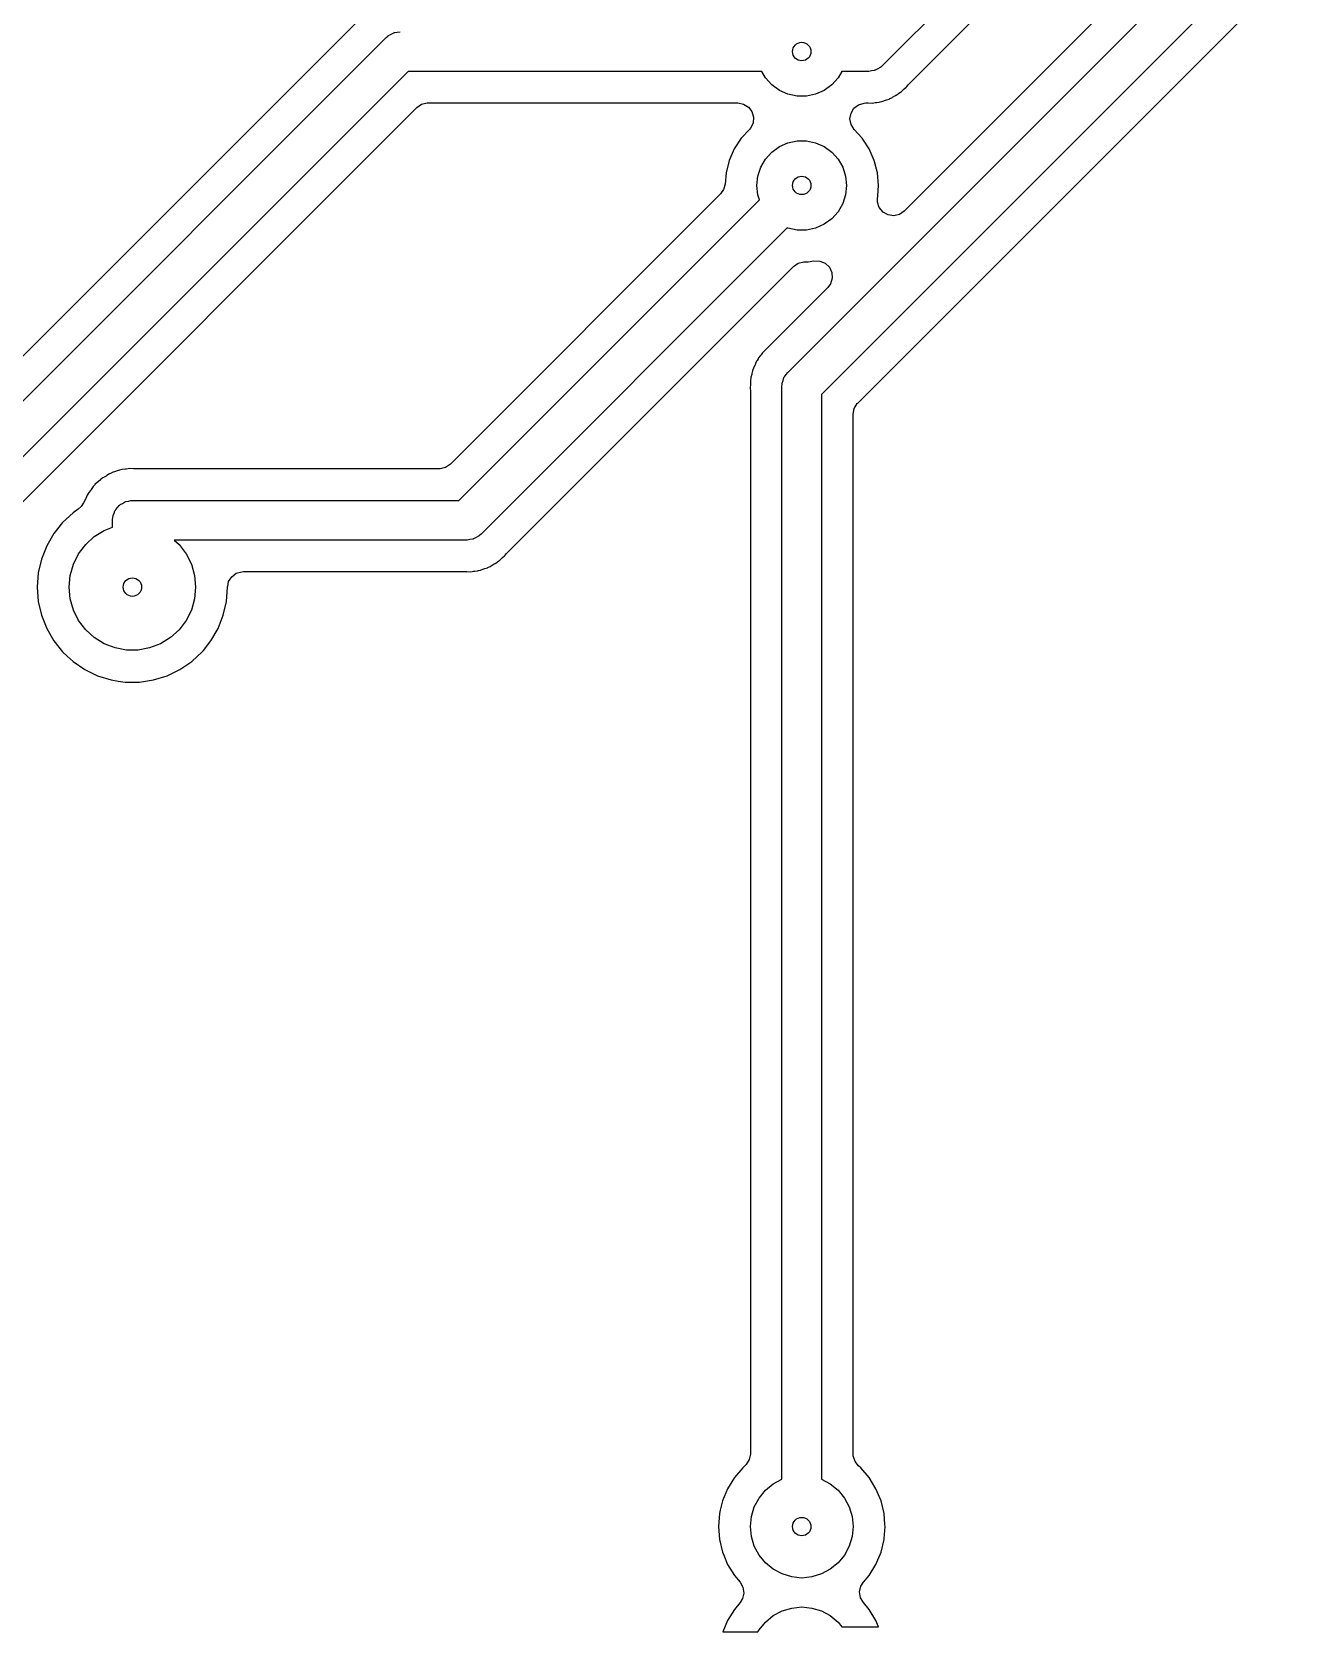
# Model space of a CAD drawing. Extents: x 0.79 to 9.84, y -6.5 to -0.79.
# Drawn here: x 5.262 to 6.2, y -5.768 to -4.573 of the extents above; entities that cross this region are included whole.
import ezdxf

# ---------------------------------------------------------------- set-up
doc = ezdxf.new("R2010")
doc.units = 0
doc.header["$MEASUREMENT"] = 0
doc.layers.add('BLACK', color=7, linetype='CONTINUOUS')

msp = doc.modelspace()

# ---------------------------------------------------------------- linework, layer by layer
at = {"layer": 'BLACK', "linetype": 'CONTINUOUS'}
for p, q in [((6.1478, -4.3478), (5.8978, -4.5978)), ((5.9168, -4.6123), (6.1641, -4.365)), ((6.158, -4.4625), (5.9139, -4.7065)), ((5.827, -4.827), (6.177, -4.477)), ((6.1935, -4.5022), (5.8522, -4.8435)), ((5.8793, -4.8499), (6.1999, -4.5293)), ((5.508, -4.5625), (5.0249, -5.0455)), ((5.527, -4.577), (5.5281, -4.576)), ((5.5281, -4.576), (5.5283, -4.5758)), ((5.5283, -4.5758), (5.5285, -4.5757)), ((5.5285, -4.5757), (5.5288, -4.5754)), ((5.5288, -4.5754), (5.5307, -4.5745)), ((5.5307, -4.5745), (5.5326, -4.5734)), ((5.5326, -4.5734), (5.5329, -4.5734)), ((5.5329, -4.5734), (5.5332, -4.5733)), ((5.5332, -4.5733), (5.5353, -4.573)), ((5.5353, -4.573), (5.5374, -4.5726)), ((5.0313, -5.0726), (5.527, -4.577)), ((5.8941, -4.6004), (5.8922, -4.6014)), ((5.896, -4.5994), (5.8941, -4.6004)), ((5.8963, -4.5991), (5.896, -4.5994)), ((5.8965, -4.5991), (5.8963, -4.5991)), ((5.8967, -4.5988), (5.8965, -4.5991)), ((5.8978, -4.5978), (5.8967, -4.5988)), ((5.5435, -4.6022), (5.0478, -5.0978)), ((5.8075, -4.6022), (5.5435, -4.6022)), ((5.8103, -4.6071), (5.8075, -4.6022)), ((5.815, -4.6123), (5.8103, -4.6071)), ((5.8207, -4.6164), (5.815, -4.6123)), ((5.8598, -4.6123), (5.8541, -4.6164)), ((5.8645, -4.6071), (5.8598, -4.6123)), ((5.8673, -4.6022), (5.8645, -4.6071)), ((5.8874, -4.6022), (5.8673, -4.6022)), ((5.8895, -4.6018), (5.8874, -4.6022)), ((5.8916, -4.6016), (5.8895, -4.6018)), ((5.8919, -4.6014), (5.8916, -4.6016)), ((5.8922, -4.6014), (5.8919, -4.6014)), ((5.9158, -4.6134), (5.9168, -4.6123)), ((5.8271, -4.6192), (5.8207, -4.6164)), ((5.8339, -4.6207), (5.8271, -4.6192)), ((5.8409, -4.6207), (5.8339, -4.6207)), ((5.8477, -4.6192), (5.8409, -4.6207)), ((5.8541, -4.6164), (5.8477, -4.6192)), ((5.898, -4.6245), (5.8999, -4.6238)), ((5.8999, -4.6238), (5.9007, -4.6235)), ((5.9007, -4.6235), (5.9026, -4.6229)), ((5.9026, -4.6229), (5.903, -4.6227)), ((5.903, -4.6227), (5.9033, -4.6225)), ((5.9033, -4.6225), (5.9046, -4.6219)), ((5.9046, -4.6219), (5.9053, -4.6216)), ((5.9046, -4.6219), (5.9046, -4.6219)), ((5.9053, -4.6216), (5.9069, -4.6205)), ((5.9069, -4.6205), (5.9077, -4.6201)), ((5.9077, -4.6201), (5.908, -4.6199)), ((5.908, -4.6199), (5.9095, -4.6191)), ((5.9095, -4.6191), (5.91, -4.6186)), ((5.91, -4.6186), (5.9112, -4.6177)), ((5.9112, -4.6177), (5.9118, -4.6173)), ((5.9118, -4.6173), (5.9132, -4.6159)), ((5.9132, -4.6159), (5.9139, -4.6153)), ((5.9139, -4.6153), (5.9154, -4.614)), ((5.9154, -4.614), (5.9158, -4.6134)), ((5.0668, -5.1123), (5.5499, -4.6293)), ((5.5499, -4.6293), (5.5534, -4.6268)), ((5.5534, -4.6268), (5.5576, -4.6258)), ((5.5576, -4.6258), (5.5582, -4.6258)), ((5.5582, -4.6258), (5.7896, -4.6258)), ((5.7896, -4.6258), (5.7939, -4.6266)), ((5.7939, -4.6266), (5.7976, -4.6289)), ((5.7976, -4.6289), (5.8002, -4.6323)), ((5.8002, -4.6323), (5.8014, -4.6365)), ((5.8734, -4.6376), (5.8742, -4.6334)), ((5.8742, -4.6334), (5.8764, -4.6297)), ((5.8764, -4.6297), (5.8799, -4.6271)), ((5.8799, -4.6271), (5.884, -4.6259)), ((5.884, -4.6259), (5.8852, -4.6258)), ((5.8852, -4.6258), (5.8868, -4.6258)), ((5.8868, -4.6258), (5.8871, -4.6258)), ((5.8871, -4.6258), (5.8903, -4.6259)), ((5.8903, -4.6259), (5.8923, -4.6255)), ((5.8923, -4.6255), (5.8932, -4.6254)), ((5.8932, -4.6254), (5.8952, -4.6252)), ((5.8932, -4.6254), (5.8932, -4.6254)), ((5.8952, -4.6252), (5.8959, -4.625)), ((5.8959, -4.625), (5.8973, -4.6246)), ((5.8973, -4.6246), (5.898, -4.6245)), ((5.7983, -4.6456), (5.7922, -4.6522)), ((5.799, -4.6447), (5.7983, -4.6456)), ((5.801, -4.6408), (5.799, -4.6447)), ((5.8014, -4.6365), (5.801, -4.6408)), ((5.8742, -4.6419), (5.8734, -4.6376)), ((5.8765, -4.6456), (5.8742, -4.6419)), ((5.8826, -4.6522), (5.8765, -4.6456)), ((5.7922, -4.6522), (5.787, -4.6601)), ((5.7922, -4.6522), (5.7922, -4.6522)), ((5.815, -4.6625), (5.8207, -4.6584)), ((5.8207, -4.6584), (5.8271, -4.6556)), ((5.8271, -4.6556), (5.8339, -4.6541)), ((5.8339, -4.6541), (5.8409, -4.6541)), ((5.8409, -4.6541), (5.8477, -4.6556)), ((5.8477, -4.6556), (5.8541, -4.6584)), ((5.8541, -4.6584), (5.8598, -4.6625)), ((5.8835, -4.6536), (5.8826, -4.6522)), ((5.8826, -4.6522), (5.8826, -4.6522)), ((5.8878, -4.6601), (5.8835, -4.6536)), ((5.7832, -4.6688), (5.7809, -4.678)), ((5.787, -4.6601), (5.7832, -4.6688)), ((5.8068, -4.6738), (5.8103, -4.6677)), ((5.8103, -4.6677), (5.815, -4.6625)), ((5.8598, -4.6625), (5.8645, -4.6677)), ((5.8645, -4.6677), (5.868, -4.6738)), ((5.8916, -4.6688), (5.8878, -4.6601)), ((5.8939, -4.678), (5.8916, -4.6688)), ((5.7809, -4.678), (5.7802, -4.6864)), ((5.8039, -4.6874), (5.8047, -4.6804)), ((5.8047, -4.6804), (5.8068, -4.6738)), ((5.868, -4.6738), (5.8701, -4.6804)), ((5.8701, -4.6804), (5.8709, -4.6874)), ((5.8947, -4.6874), (5.8939, -4.678)), ((5.7768, -4.6937), (5.5749, -4.8955)), ((5.779, -4.6905), (5.7768, -4.6937)), ((5.7802, -4.6864), (5.779, -4.6905)), ((5.8047, -4.6944), (5.8039, -4.6874)), ((5.8059, -4.6981), (5.8047, -4.6944)), ((5.8701, -4.6944), (5.868, -4.701)), ((5.8709, -4.6874), (5.8701, -4.6944)), ((5.8939, -4.6973), (5.8941, -4.6952)), ((5.8941, -4.6952), (5.8947, -4.6874)), ((5.5813, -4.9226), (5.8059, -4.6981)), ((5.8645, -4.7071), (5.8598, -4.7123)), ((5.868, -4.701), (5.8645, -4.7071)), ((5.894, -4.6998), (5.8939, -4.6973)), ((5.8953, -4.704), (5.894, -4.6998)), ((5.8981, -4.7073), (5.8953, -4.704)), ((5.9019, -4.7094), (5.8981, -4.7073)), ((5.9139, -4.7065), (5.9104, -4.709)), ((5.8266, -4.719), (5.5978, -4.9478)), ((5.8271, -4.7192), (5.8266, -4.719)), ((5.8339, -4.7207), (5.8271, -4.7192)), ((5.8477, -4.7192), (5.8409, -4.7207)), ((5.8541, -4.7164), (5.8477, -4.7192)), ((5.8598, -4.7123), (5.8541, -4.7164)), ((5.9062, -4.71), (5.9019, -4.7094)), ((5.9104, -4.709), (5.9062, -4.71)), ((5.8409, -4.7207), (5.8339, -4.7207)), ((5.6168, -4.9623), (5.8312, -4.748)), ((5.8312, -4.748), (5.8347, -4.7455)), ((5.8347, -4.7455), (5.8389, -4.7445)), ((5.8389, -4.7445), (5.8395, -4.7445)), ((5.8395, -4.7445), (5.8421, -4.7445)), ((5.8421, -4.7445), (5.8465, -4.7438)), ((5.8465, -4.7438), (5.8508, -4.7439)), ((5.8508, -4.7439), (5.8548, -4.7455)), ((5.8548, -4.7455), (5.858, -4.7485)), ((5.858, -4.7485), (5.8598, -4.7524)), ((5.8598, -4.7524), (5.8602, -4.7567)), ((5.8568, -4.7637), (5.8107, -4.8098)), ((5.8589, -4.7608), (5.8568, -4.7637)), ((5.8602, -4.7567), (5.8589, -4.7608)), ((5.8064, -4.8146), (5.8052, -4.8162)), ((5.807, -4.8139), (5.8064, -4.8146)), ((5.8081, -4.8123), (5.807, -4.8139)), ((5.8105, -4.81), (5.8081, -4.8123)), ((5.8107, -4.8098), (5.8105, -4.81)), ((5.8006, -4.8258), (5.8002, -4.8278)), ((5.8009, -4.8252), (5.8006, -4.8258)), ((5.8006, -4.8258), (5.8006, -4.8258)), ((5.8014, -4.8238), (5.8009, -4.8252)), ((5.8016, -4.8231), (5.8014, -4.8238)), ((5.8025, -4.8213), (5.8016, -4.8231)), ((5.8016, -4.8231), (5.8016, -4.8231)), ((5.8029, -4.8205), (5.8025, -4.8213)), ((5.8036, -4.8187), (5.8029, -4.8205)), ((5.8041, -4.8181), (5.8036, -4.8187)), ((5.8036, -4.8187), (5.8036, -4.8187)), ((5.8048, -4.8168), (5.8041, -4.8181)), ((5.8052, -4.8162), (5.8048, -4.8168)), ((5.8052, -4.8162), (5.8052, -4.8162)), ((5.8257, -4.8287), (5.827, -4.827)), ((5.799, -4.8364), (5.7988, -4.8384)), ((5.7988, -4.8384), (5.7989, -4.8391)), ((5.7989, -4.8391), (5.799, -4.8406)), ((5.7991, -4.8328), (5.799, -4.8335)), ((5.799, -4.8335), (5.799, -4.8335)), ((5.799, -4.8335), (5.799, -4.8355)), ((5.799, -4.8355), (5.799, -4.8364)), ((5.7993, -4.8313), (5.7991, -4.8328)), ((5.7994, -4.8306), (5.7993, -4.8313)), ((5.8, -4.8287), (5.7994, -4.8306)), ((5.7994, -4.8306), (5.7994, -4.8306)), ((5.8002, -4.8278), (5.8, -4.8287)), ((5.8226, -4.8374), (5.8228, -4.8359)), ((5.8226, -5.6536), (5.8226, -4.8374)), ((5.8228, -4.835), (5.8235, -4.833)), ((5.8228, -4.8354), (5.8228, -4.835)), ((5.8228, -4.8356), (5.8228, -4.8354)), ((5.8228, -4.8359), (5.8228, -4.8356)), ((5.8235, -4.833), (5.8241, -4.8309)), ((5.8241, -4.8309), (5.8243, -4.8307)), ((5.8243, -4.8307), (5.8244, -4.8304)), ((5.8244, -4.8304), (5.8257, -4.8287)), ((5.799, -4.8406), (5.799, -5.6348)), ((5.8522, -4.8435), (5.8522, -5.6536)), ((5.8766, -4.8539), (5.8789, -4.8503)), ((5.8789, -4.8503), (5.8793, -4.8499)), ((5.8758, -4.8582), (5.8766, -4.8539)), ((5.8758, -4.9685), (5.8758, -4.8582)), ((5.3354, -4.8988), (5.3328, -4.8992)), ((5.3381, -4.899), (5.3354, -4.8988)), ((5.3354, -4.8988), (5.3354, -4.8988)), ((5.3387, -4.899), (5.3381, -4.899)), ((5.5666, -4.899), (5.3387, -4.899)), ((5.5672, -4.899), (5.5666, -4.899)), ((5.5714, -4.898), (5.5672, -4.899)), ((5.5749, -4.8955), (5.5714, -4.898)), ((5.3094, -4.9109), (5.3082, -4.9122)), ((5.3114, -4.9091), (5.3094, -4.9108)), ((5.3094, -4.9108), (5.3094, -4.9108)), ((5.3094, -4.9108), (5.3094, -4.9109)), ((5.3119, -4.9087), (5.3114, -4.9091)), ((5.3138, -4.9069), (5.3119, -4.9087)), ((5.3153, -4.9058), (5.3138, -4.9068)), ((5.3138, -4.9068), (5.3138, -4.9069)), ((5.3138, -4.9069), (5.3138, -4.9069)), ((5.3177, -4.9044), (5.3153, -4.9057)), ((5.3153, -4.9057), (5.3153, -4.9057)), ((5.3153, -4.9057), (5.3153, -4.9058)), ((5.3182, -4.9041), (5.3177, -4.9044)), ((5.3204, -4.9027), (5.3182, -4.9041)), ((5.3205, -4.9027), (5.3204, -4.9027)), ((5.3204, -4.9027), (5.3204, -4.9027)), ((5.3221, -4.902), (5.3205, -4.9027)), ((5.3222, -4.9019), (5.3221, -4.902)), ((5.3247, -4.9011), (5.3222, -4.9019)), ((5.3222, -4.9019), (5.3222, -4.9019)), ((5.3253, -4.9009), (5.3247, -4.9011)), ((5.3277, -4.9), (5.3253, -4.9009)), ((5.3278, -4.9), (5.3277, -4.9)), ((5.3295, -4.8996), (5.3278, -4.9)), ((5.3296, -4.8996), (5.3295, -4.8996)), ((5.3323, -4.8993), (5.3296, -4.8996)), ((5.3296, -4.8996), (5.3296, -4.8996)), ((5.3328, -4.8992), (5.3323, -4.8993)), ((5.3024, -4.9216), (5.3009, -4.9245)), ((5.3026, -4.9211), (5.3024, -4.9216)), ((5.3036, -4.9187), (5.3026, -4.9211)), ((5.3037, -4.9186), (5.3036, -4.9187)), ((5.3036, -4.9187), (5.3036, -4.9187)), ((5.3036, -4.9187), (5.3036, -4.9187)), ((5.3036, -4.9187), (5.3036, -4.9187)), ((5.3046, -4.9171), (5.3037, -4.9186)), ((5.3063, -4.9149), (5.3046, -4.917)), ((5.3046, -4.917), (5.3046, -4.9171)), ((5.3066, -4.9144), (5.3063, -4.9149)), ((5.3081, -4.9123), (5.3066, -4.9144)), ((5.3082, -4.9122), (5.3081, -4.9123)), ((5.3344, -4.9231), (5.3362, -4.9227)), ((5.3362, -4.9227), (5.3368, -4.9227)), ((5.3368, -4.9227), (5.3374, -4.9226)), ((5.3374, -4.9226), (5.5813, -4.9226)), ((5.2931, -4.9318), (5.2853, -4.9391)), ((5.297, -4.9292), (5.2931, -4.9318)), ((5.2991, -4.9273), (5.297, -4.9292)), ((5.3008, -4.9245), (5.2991, -4.9273)), ((5.3009, -4.9245), (5.3008, -4.9245)), ((5.3228, -4.935), (5.323, -4.9344)), ((5.323, -4.9344), (5.3231, -4.9338)), ((5.3231, -4.9338), (5.3238, -4.9321)), ((5.3238, -4.9321), (5.3244, -4.9304)), ((5.3244, -4.9304), (5.3248, -4.9299)), ((5.3248, -4.9299), (5.325, -4.9293)), ((5.325, -4.9293), (5.3263, -4.928)), ((5.3263, -4.928), (5.3274, -4.9265)), ((5.3274, -4.9265), (5.3279, -4.9262)), ((5.3279, -4.9262), (5.3283, -4.9258)), ((5.3283, -4.9258), (5.3299, -4.9249)), ((5.3299, -4.9249), (5.3315, -4.9239)), ((5.3315, -4.9239), (5.3321, -4.9237)), ((5.3321, -4.9237), (5.3326, -4.9234)), ((5.3326, -4.9234), (5.3344, -4.9231)), ((5.2853, -4.9391), (5.2787, -4.9474)), ((5.3089, -4.9497), (5.3163, -4.9451)), ((5.3163, -4.9451), (5.3226, -4.9427)), ((5.3226, -4.9374), (5.3228, -4.935)), ((5.3226, -4.9427), (5.3226, -4.9374)), ((5.2734, -4.9566), (5.2695, -4.9664)), ((5.2787, -4.9474), (5.2734, -4.9566)), ((5.2734, -4.9566), (5.2734, -4.9566)), ((5.2972, -4.9625), (5.3025, -4.9556)), ((5.3025, -4.9556), (5.3089, -4.9497)), ((5.5874, -4.9522), (5.3686, -4.9522)), ((5.3686, -4.9522), (5.3723, -4.9556)), ((5.3723, -4.9556), (5.3776, -4.9625)), ((5.5895, -4.9518), (5.5874, -4.9522)), ((5.5916, -4.9516), (5.5895, -4.9518)), ((5.5919, -4.9514), (5.5916, -4.9516)), ((5.5922, -4.9514), (5.5919, -4.9514)), ((5.5941, -4.9504), (5.5922, -4.9514)), ((5.596, -4.9494), (5.5941, -4.9504)), ((5.5963, -4.9491), (5.596, -4.9494)), ((5.5965, -4.9491), (5.5963, -4.9491)), ((5.5967, -4.9488), (5.5965, -4.9491)), ((5.5978, -4.9478), (5.5967, -4.9488)), ((5.2695, -4.9664), (5.2671, -4.9768)), ((5.291, -4.9787), (5.2933, -4.9703)), ((5.2933, -4.9703), (5.2972, -4.9625)), ((5.3776, -4.9625), (5.3815, -4.9703)), ((5.3815, -4.9703), (5.3838, -4.9787)), ((5.6053, -4.9716), (5.6069, -4.9705)), ((5.6069, -4.9705), (5.6077, -4.9701)), ((5.6077, -4.9701), (5.6084, -4.9697)), ((5.6084, -4.9697), (5.6095, -4.9691)), ((5.6095, -4.9691), (5.61, -4.9686)), ((5.61, -4.9686), (5.6112, -4.9677)), ((5.6112, -4.9677), (5.6118, -4.9673)), ((5.6118, -4.9673), (5.6132, -4.9659)), ((5.6132, -4.9659), (5.6139, -4.9653)), ((5.6139, -4.9653), (5.6154, -4.964)), ((5.6154, -4.964), (5.6158, -4.9634)), ((5.6158, -4.9634), (5.6168, -4.9623)), ((5.8758, -5.5945), (5.8758, -4.9685)), ((5.2671, -4.9768), (5.2663, -4.9874)), ((5.2902, -4.9874), (5.291, -4.9787)), ((5.3838, -4.9787), (5.3846, -4.9874)), ((5.4093, -4.9833), (5.4116, -4.9796)), ((5.4116, -4.9796), (5.415, -4.977)), ((5.415, -4.977), (5.4192, -4.9759)), ((5.4192, -4.9759), (5.4203, -4.9758)), ((5.4203, -4.9758), (5.5868, -4.9758)), ((5.5868, -4.9758), (5.5871, -4.9758)), ((5.5871, -4.9758), (5.5903, -4.9759)), ((5.5903, -4.9759), (5.5923, -4.9755)), ((5.5923, -4.9755), (5.5932, -4.9754)), ((5.5932, -4.9754), (5.5952, -4.9752)), ((5.5932, -4.9754), (5.5932, -4.9754)), ((5.5952, -4.9752), (5.5959, -4.975)), ((5.5959, -4.975), (5.5973, -4.9746)), ((5.5973, -4.9746), (5.598, -4.9745)), ((5.598, -4.9745), (5.5999, -4.9738)), ((5.5999, -4.9738), (5.6007, -4.9735)), ((5.6007, -4.9735), (5.6026, -4.9729)), ((5.6026, -4.9729), (5.603, -4.9727)), ((5.603, -4.9727), (5.6033, -4.9725)), ((5.6033, -4.9725), (5.6046, -4.9719)), ((5.6046, -4.9719), (5.6053, -4.9716)), ((5.6046, -4.9719), (5.6046, -4.9719)), ((5.2663, -4.9874), (5.2671, -4.998)), ((5.291, -4.9961), (5.2902, -4.9874)), ((5.3846, -4.9874), (5.3838, -4.9961)), ((5.4077, -4.998), (5.4085, -4.9874)), ((5.4085, -4.9874), (5.4085, -4.987)), ((5.4085, -4.987), (5.4086, -4.987)), ((5.4085, -4.9874), (5.4085, -4.9874)), ((5.4086, -4.987), (5.4093, -4.9833)), ((5.2671, -4.998), (5.2695, -5.0084)), ((5.2933, -5.0045), (5.291, -4.9961)), ((5.2972, -5.0123), (5.2933, -5.0045)), ((5.3815, -5.0045), (5.3776, -5.0123)), ((5.3838, -4.9961), (5.3815, -5.0045)), ((5.4053, -5.0084), (5.4077, -4.998)), ((5.2695, -5.0084), (5.2734, -5.0182)), ((5.2734, -5.0182), (5.2734, -5.0182)), ((5.2734, -5.0182), (5.2787, -5.0274)), ((5.3025, -5.0192), (5.2972, -5.0123)), ((5.3776, -5.0123), (5.3723, -5.0192)), ((5.3961, -5.0274), (5.4014, -5.0182)), ((5.4014, -5.0182), (5.4053, -5.0084)), ((5.2787, -5.0274), (5.2853, -5.0358)), ((5.3089, -5.0251), (5.3025, -5.0192)), ((5.3163, -5.0297), (5.3089, -5.0251)), ((5.3245, -5.0328), (5.3163, -5.0297)), ((5.3585, -5.0297), (5.3503, -5.0328)), ((5.3659, -5.0251), (5.3585, -5.0297)), ((5.3723, -5.0192), (5.3659, -5.0251)), ((5.3904, -5.0347), (5.3961, -5.0274)), ((5.3961, -5.0274), (5.3961, -5.0274)), ((5.3961, -5.0274), (5.3961, -5.0274)), ((5.2853, -5.0358), (5.2887, -5.039)), ((5.2887, -5.039), (5.2931, -5.043)), ((5.333, -5.0344), (5.3245, -5.0328)), ((5.3418, -5.0344), (5.333, -5.0344)), ((5.3503, -5.0328), (5.3418, -5.0344)), ((5.3817, -5.043), (5.3895, -5.0358)), ((5.3895, -5.0358), (5.3904, -5.0347)), ((5.2931, -5.043), (5.2931, -5.043)), ((5.2931, -5.043), (5.3019, -5.049)), ((5.3019, -5.049), (5.3019, -5.049)), ((5.3019, -5.049), (5.3019, -5.049)), ((5.3019, -5.049), (5.3114, -5.0536)), ((5.3114, -5.0536), (5.3216, -5.0567)), ((5.3532, -5.0567), (5.3634, -5.0536)), ((5.3634, -5.0536), (5.3729, -5.049)), ((5.3729, -5.049), (5.3817, -5.043)), ((5.3216, -5.0567), (5.3216, -5.0567)), ((5.3216, -5.0567), (5.3216, -5.0567)), ((5.3216, -5.0567), (5.3268, -5.0575)), ((5.3268, -5.0575), (5.3321, -5.0583)), ((5.3321, -5.0583), (5.3321, -5.0583)), ((5.3321, -5.0583), (5.3321, -5.0583)), ((5.3321, -5.0583), (5.3427, -5.0583)), ((5.3427, -5.0583), (5.3532, -5.0567)), ((5.3427, -5.0583), (5.3427, -5.0583)), ((5.8758, -5.6348), (5.8758, -5.5945)), ((5.7982, -5.639), (5.7959, -5.6427)), ((5.799, -5.6348), (5.7982, -5.639)), ((5.8759, -5.6362), (5.8758, -5.6348)), ((5.8772, -5.6404), (5.8759, -5.6362)), ((5.7934, -5.645), (5.7871, -5.6524)), ((5.7949, -5.6437), (5.7934, -5.645)), ((5.7959, -5.6427), (5.7949, -5.6437)), ((5.8799, -5.6437), (5.8772, -5.6404)), ((5.8814, -5.645), (5.8799, -5.6437)), ((5.8877, -5.6524), (5.8814, -5.645)), ((5.782, -5.6607), (5.7782, -5.6697)), ((5.7871, -5.6524), (5.782, -5.6607)), ((5.782, -5.6607), (5.782, -5.6607)), ((5.8055, -5.6677), (5.8103, -5.6618)), ((5.8103, -5.6618), (5.8161, -5.6571)), ((5.8161, -5.6571), (5.8226, -5.6536)), ((5.8522, -5.6536), (5.8587, -5.6571)), ((5.8587, -5.6571), (5.8645, -5.6618)), ((5.8645, -5.6618), (5.8693, -5.6677)), ((5.8903, -5.6566), (5.8877, -5.6524)), ((5.8928, -5.6607), (5.8903, -5.6566)), ((5.8966, -5.6697), (5.8928, -5.6607)), ((5.8928, -5.6607), (5.8928, -5.6607)), ((5.7782, -5.6697), (5.7765, -5.6768)), ((5.7782, -5.6697), (5.7782, -5.6697)), ((5.7782, -5.6697), (5.7782, -5.6697)), ((5.7998, -5.6815), (5.8019, -5.6743)), ((5.8019, -5.6743), (5.8055, -5.6677)), ((5.8693, -5.6677), (5.8729, -5.6743)), ((5.8729, -5.6743), (5.875, -5.6815)), ((5.8989, -5.6792), (5.8966, -5.6697)), ((5.7759, -5.6792), (5.7752, -5.689)), ((5.7765, -5.6768), (5.7759, -5.6792)), ((5.7759, -5.6792), (5.7759, -5.6792)), ((5.799, -5.689), (5.7998, -5.6815)), ((5.875, -5.6815), (5.8758, -5.689)), ((5.8995, -5.6874), (5.8989, -5.6792)), ((5.8989, -5.6792), (5.8989, -5.6792)), ((5.8989, -5.6792), (5.8989, -5.6792)), ((5.8996, -5.689), (5.8995, -5.6874)), ((5.7752, -5.689), (5.7752, -5.689)), ((5.7752, -5.689), (5.7759, -5.6987)), ((5.7759, -5.6987), (5.7759, -5.6987)), ((5.7759, -5.6987), (5.7782, -5.7082)), ((5.7998, -5.6965), (5.799, -5.689)), ((5.8019, -5.7037), (5.7998, -5.6965)), ((5.875, -5.6965), (5.8729, -5.7037)), ((5.8758, -5.689), (5.875, -5.6965)), ((5.8966, -5.7082), (5.8989, -5.6987)), ((5.8989, -5.698), (5.8996, -5.689)), ((5.8989, -5.6987), (5.8989, -5.698)), ((5.8996, -5.689), (5.8996, -5.689)), ((5.7782, -5.7082), (5.7791, -5.7104)), ((5.7791, -5.7104), (5.782, -5.7172)), ((5.8055, -5.7103), (5.8019, -5.7037)), ((5.8103, -5.7161), (5.8055, -5.7103)), ((5.8693, -5.7103), (5.8645, -5.7161)), ((5.8729, -5.7037), (5.8693, -5.7103)), ((5.8928, -5.7172), (5.8966, -5.7082)), ((5.782, -5.7172), (5.782, -5.7172)), ((5.782, -5.7172), (5.782, -5.7172)), ((5.782, -5.7172), (5.7871, -5.7255)), ((5.8161, -5.7209), (5.8103, -5.7161)), ((5.8227, -5.7244), (5.8161, -5.7209)), ((5.8587, -5.7209), (5.8521, -5.7244)), ((5.8645, -5.7161), (5.8587, -5.7209)), ((5.8877, -5.7255), (5.8928, -5.7172)), ((5.7871, -5.7255), (5.7871, -5.7255)), ((5.7871, -5.7255), (5.7913, -5.7306)), ((5.7913, -5.7306), (5.7935, -5.7343)), ((5.7935, -5.7343), (5.7942, -5.7386)), ((5.8299, -5.7266), (5.8227, -5.7244)), ((5.8374, -5.7274), (5.8299, -5.7266)), ((5.8449, -5.7266), (5.8374, -5.7274)), ((5.8521, -5.7244), (5.8449, -5.7266)), ((5.8806, -5.7378), (5.8816, -5.7336)), ((5.8816, -5.7336), (5.8835, -5.7306)), ((5.8835, -5.7306), (5.8877, -5.7255)), ((5.7913, -5.7458), (5.7871, -5.7508)), ((5.7932, -5.7428), (5.7913, -5.7458)), ((5.7942, -5.7386), (5.7932, -5.7428)), ((5.8813, -5.7421), (5.8806, -5.7378)), ((5.8835, -5.7458), (5.8813, -5.7421)), ((5.8877, -5.7508), (5.8835, -5.7458)), ((5.782, -5.7592), (5.7784, -5.7677)), ((5.7871, -5.7508), (5.782, -5.7592)), ((5.8103, -5.7603), (5.8161, -5.7555)), ((5.8161, -5.7555), (5.8227, -5.7519)), ((5.8227, -5.7519), (5.8299, -5.7498)), ((5.8299, -5.7498), (5.8374, -5.749)), ((5.8374, -5.749), (5.8449, -5.7498)), ((5.8449, -5.7498), (5.8521, -5.7519)), ((5.8521, -5.7519), (5.8587, -5.7555)), ((5.8587, -5.7555), (5.8645, -5.7603)), ((5.8928, -5.7592), (5.8877, -5.7508)), ((5.8947, -5.7638), (5.8928, -5.7592)), ((5.7784, -5.7677), (5.7784, -5.7677)), ((5.7784, -5.7677), (5.8046, -5.7677)), ((5.8046, -5.7677), (5.8055, -5.7661)), ((5.8055, -5.7661), (5.8103, -5.7603)), ((5.8645, -5.7603), (5.8674, -5.7638)), ((5.8674, -5.7638), (5.8947, -5.7638))]:
    msp.add_line(p, q, dxfattribs=at)
at = {"layer": 'BLACK'}
for centre in [(5.8374, -4.5874), (5.8374, -4.6874), (5.3374, -4.9874), (5.8374, -5.689)]:
    msp.add_circle(centre, 0.00689, dxfattribs=at)

doc.saveas('drawing.dxf')
